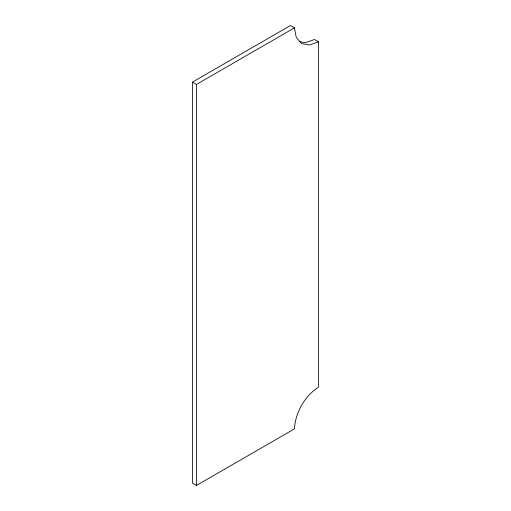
<?xml version="1.0" encoding="UTF-8"?>
<svg xmlns="http://www.w3.org/2000/svg" width="511" height="511" viewBox="0 0 511 511"><rect width="100%" height="100%" fill="white"/><g stroke="black" fill="none" stroke-linecap="round" stroke-linejoin="round"><path stroke-width="0.77" d="M192.43 82.111L290.395 25.55L294.425 27.875L296.259 37.482L301.496 43.512L309.334 45.032L318.57 41.819L318.57 387.057C304.607 396.332 295.467 412.16 294.425 428.889L196.454 485.45L192.43 483.125L192.43 82.111L196.454 84.436L294.425 27.875M299.037 41.487L305.303 42.707L314.546 39.494L318.57 41.819M196.454 84.436L196.454 485.45"/></g></svg>
